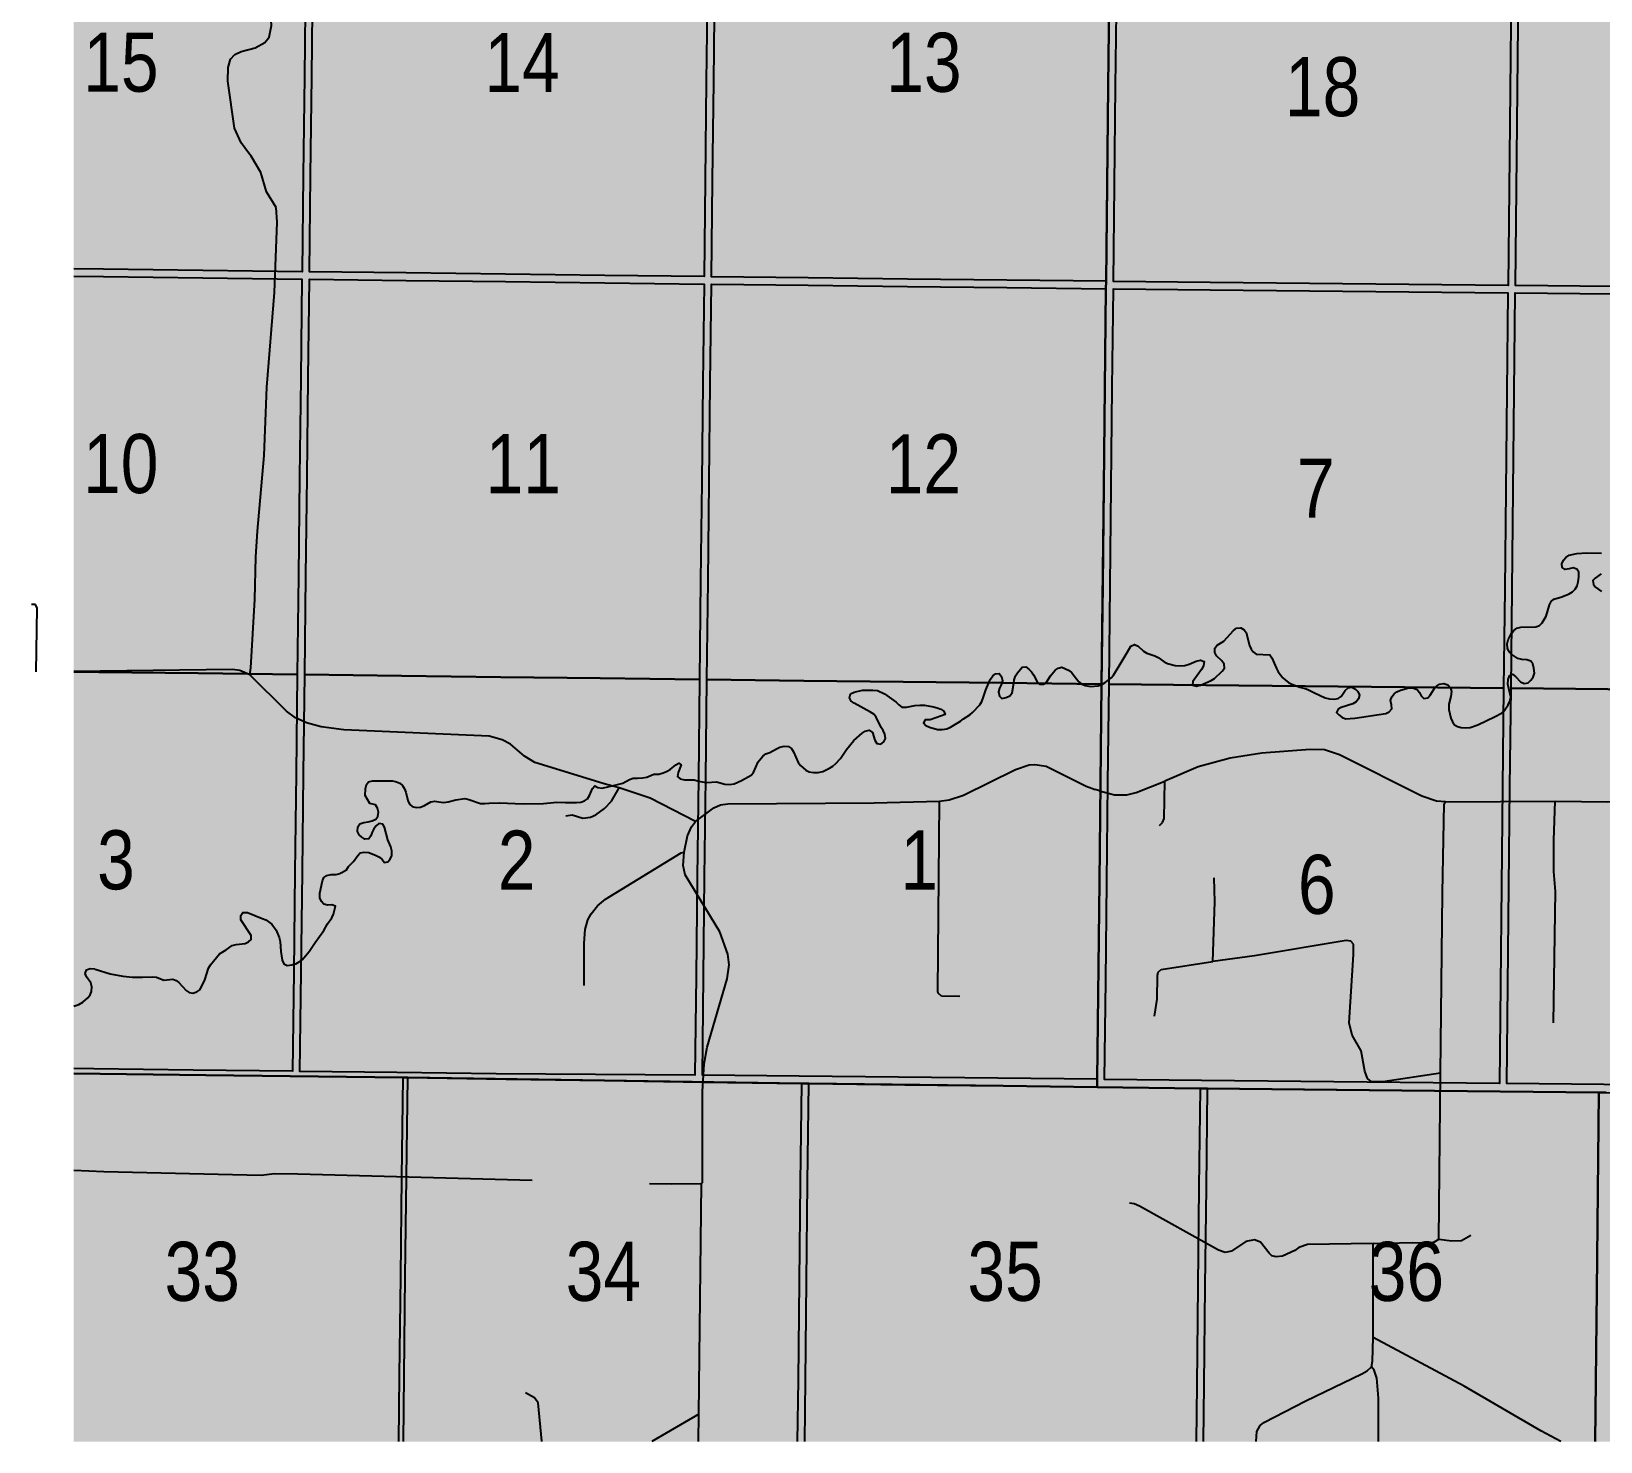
# Model space of a CAD drawing. Extents: x 506959 to 509328, y 6024157 to 6025982.
# Drawn here: x 507468.1 to 507680.6, y 6024157.6 to 6024348.6 of the extents above; entities that cross this region are included whole.
import ezdxf

# ---------------------------------------------------------------- set-up
doc = ezdxf.new("R2010")
doc.units = 0
doc.header["$LTSCALE"] = 5
doc.linetypes.add('DASHED2', pattern=[9.525, 6.35, -3.175])
for name, color, linetype in [('Quarters', 8, 'Continuous'), ('RoadSeg', 57, 'DASHED2'), ('T-WATER', 160, 'Continuous'), ('Townships', 57, 'Continuous')]:
    doc.layers.add(name, color=color, linetype=linetype)
doc.layers.add('ROUTE-MAP-BACKGROUND-H', color=7, linetype='Continuous', true_color=0xf0ebff)
doc.styles.add('120', font='ARIALN.TTF', dxfattribs={"height": 13})

msp = doc.modelspace()

# ---------------------------------------------------------------- hatches: boundary and pattern name
at = {"layer": 'ROUTE-MAP-BACKGROUND-H'}
h = msp.add_hatch(color=256, dxfattribs=at)
h.dxf.hatch_style = 1
h.paths.add_polyline_path([(507473.89, 6024895.85), (508096.49, 6024895.85), (508096.49, 6024157.58), (507473.89, 6024157.58)])

# ---------------------------------------------------------------- linework, layer by layer
at = {"layer": 'Quarters'}
for points in [[(507473.89, 6024369.7), (507478.56, 6024369.64), (507492, 6024369.48), (507505.43, 6024369.31), (507505.27, 6024355.92), (507505.11, 6024342.53), (507504.95, 6024329.14), (507504.8, 6024316.08), (507491.36, 6024316.25), (507477.92, 6024316.41), (507473.89, 6024316.46)], [(507473.89, 6024315.46), (507477.91, 6024315.41), (507491.35, 6024315.24), (507504.79, 6024315.08), (507504.63, 6024301.68), (507504.47, 6024288.29), (507504.31, 6024274.9), (507504.15, 6024261.51), (507490.71, 6024261.67), (507477.27, 6024261.84), (507473.89, 6024261.88)], [(507473.89, 6024261.88), (507477.27, 6024261.84), (507490.71, 6024261.67), (507504.15, 6024261.51), (507503.99, 6024248.12), (507503.84, 6024234.72), (507503.68, 6024221.23), (507503.52, 6024207.75), (507490.07, 6024207.92), (507476.62, 6024208.08), (507473.89, 6024208.12)], [(507473.89, 6024207.45), (507478.43, 6024207.39), (507491.76, 6024207.23), (507505.09, 6024207.07), (507518.43, 6024206.91), (507518.27, 6024193.43), (507518.11, 6024179.94), (507517.96, 6024166.55), (507517.85, 6024157.58)], [(507518.52, 6024157.58), (507518.62, 6024166.55), (507518.78, 6024179.94), (507518.94, 6024193.42), (507519.1, 6024206.9), (507532.42, 6024206.69), (507545.75, 6024206.49), (507559.08, 6024206.29), (507572.41, 6024206.09), (507572.26, 6024192.7), (507572.11, 6024179.31), (507571.96, 6024165.92), (507571.86, 6024157.58)], [(507572.87, 6024157.58), (507572.96, 6024165.91), (507573.11, 6024179.3), (507573.26, 6024192.69), (507573.42, 6024206.08), (507586.41, 6024205.92), (507599.74, 6024205.76), (507613.07, 6024205.6), (507626.4, 6024205.44), (507626.25, 6024192.06), (507626.11, 6024178.67), (507625.96, 6024165.28), (507625.88, 6024157.58)], [(507626.88, 6024157.58), (507626.97, 6024165.27), (507627.11, 6024178.66), (507627.26, 6024192.04), (507627.4, 6024205.43), (507640.4, 6024205.3), (507653.73, 6024205.16), (507667.06, 6024205.03), (507680.39, 6024204.9), (507680.25, 6024191.48), (507680.11, 6024178.06), (507679.96, 6024164.67), (507679.89, 6024157.58)]]:
    msp.add_lwpolyline(points, dxfattribs=at)
for points in [[(507559.39, 6024328.47), (507559.24, 6024315.41), (507545.8, 6024315.58), (507532.35, 6024315.74), (507518.91, 6024315.91), (507505.8, 6024316.07), (507505.96, 6024329.12), (507506.12, 6024342.52), (507506.28, 6024355.91), (507506.43, 6024369.3), (507519.54, 6024369.14), (507532.97, 6024368.97), (507546.41, 6024368.81), (507559.85, 6024368.64), (507559.7, 6024355.25), (507559.54, 6024341.86), (507559.39, 6024328.47)], [(507613.82, 6024327.84), (507613.67, 6024314.78), (507600.23, 6024314.94), (507586.79, 6024315.09), (507573.35, 6024315.25), (507560.24, 6024315.4), (507560.39, 6024328.46), (507560.55, 6024341.85), (507560.7, 6024355.24), (507560.85, 6024368.63), (507573.95, 6024368.48), (507587.39, 6024368.33), (507600.82, 6024368.17), (507614.26, 6024368.01), (507614.11, 6024354.62), (507613.96, 6024341.23), (507613.82, 6024327.84)], [(507668.24, 6024327.28), (507668.1, 6024314.23), (507654.66, 6024314.36), (507641.22, 6024314.5), (507627.78, 6024314.64), (507614.68, 6024314.77), (507614.82, 6024327.83), (507614.97, 6024341.22), (507615.12, 6024354.61), (507615.26, 6024368), (507628.37, 6024367.87), (507641.8, 6024367.73), (507655.24, 6024367.6), (507668.67, 6024367.46), (507668.53, 6024354.07), (507668.38, 6024340.68), (507668.24, 6024327.28)], [(507722.66, 6024326.74), (507722.53, 6024313.68), (507709.09, 6024313.81), (507695.65, 6024313.95), (507682.21, 6024314.08), (507669.1, 6024314.22), (507669.24, 6024327.27), (507669.39, 6024340.67), (507669.53, 6024354.06), (507669.67, 6024367.45), (507682.78, 6024367.32), (507696.21, 6024367.18), (507709.65, 6024367.05), (507723.08, 6024366.91), (507722.94, 6024353.52), (507722.8, 6024340.13), (507722.66, 6024326.74)], [(507558.77, 6024274.23), (507558.62, 6024260.84), (507545.17, 6024261), (507531.72, 6024261.17), (507518.27, 6024261.33), (507505.16, 6024261.49), (507505.32, 6024274.89), (507505.47, 6024288.28), (507505.63, 6024301.67), (507505.79, 6024315.06), (507518.9, 6024314.9), (507532.34, 6024314.74), (507545.79, 6024314.57), (507559.23, 6024314.41), (507559.08, 6024301.01), (507558.92, 6024287.62), (507558.77, 6024274.23)], [(507613.07, 6024260.21), (507599.62, 6024260.36), (507586.18, 6024260.52), (507572.73, 6024260.67), (507559.62, 6024260.83), (507559.77, 6024274.22), (507559.93, 6024287.61), (507560.08, 6024301), (507560.23, 6024314.39), (507573.34, 6024314.24), (507586.78, 6024314.09), (507600.22, 6024313.93), (507613.66, 6024313.78), (507613.51, 6024300.39), (507613.36, 6024286.99), (507613.22, 6024273.6), (507613.07, 6024260.21)], [(507667.66, 6024273.05), (507667.51, 6024259.65), (507654.07, 6024259.79), (507640.63, 6024259.93), (507627.18, 6024260.07), (507614.07, 6024260.2), (507614.22, 6024273.59), (507614.37, 6024286.98), (507614.52, 6024300.38), (507614.67, 6024313.77), (507627.77, 6024313.63), (507641.21, 6024313.5), (507654.65, 6024313.36), (507668.09, 6024313.22), (507667.95, 6024299.83), (507667.8, 6024286.44), (507667.66, 6024273.05)], [(507722.1, 6024272.5), (507721.96, 6024259.11), (507708.52, 6024259.24), (507695.07, 6024259.38), (507681.63, 6024259.51), (507668.52, 6024259.64), (507668.66, 6024273.04), (507668.81, 6024286.43), (507668.95, 6024299.82), (507669.09, 6024313.21), (507682.2, 6024313.08), (507695.64, 6024312.94), (507709.08, 6024312.81), (507722.52, 6024312.68), (507722.38, 6024299.28), (507722.24, 6024285.89), (507722.1, 6024272.5)], [(507558.16, 6024220.64), (507558, 6024207.23), (507544.54, 6024207.32), (507531.08, 6024207.4), (507517.63, 6024207.57), (507504.52, 6024207.73), (507504.68, 6024221.22), (507504.84, 6024234.71), (507505, 6024248.1), (507505.16, 6024261.49), (507518.27, 6024261.33), (507531.72, 6024261.17), (507545.17, 6024261), (507558.62, 6024260.84), (507558.46, 6024247.45), (507558.31, 6024234.05), (507558.16, 6024220.64)], [(507613.07, 6024260.21), (507612.92, 6024246.82), (507612.77, 6024233.43), (507612.62, 6024220.05), (507612.48, 6024206.67), (507599.03, 6024206.81), (507585.57, 6024206.94), (507572.12, 6024207.08), (507559.01, 6024207.22), (507559.16, 6024220.63), (507559.31, 6024234.04), (507559.47, 6024247.43), (507559.62, 6024260.83), (507572.73, 6024260.67), (507586.18, 6024260.52), (507599.62, 6024260.36), (507613.07, 6024260.21)], [(507667.08, 6024219.49), (507666.94, 6024206.1), (507653.49, 6024206.24), (507640.04, 6024206.38), (507626.59, 6024206.52), (507613.48, 6024206.65), (507613.63, 6024220.04), (507613.78, 6024233.42), (507613.92, 6024246.81), (507614.07, 6024260.2), (507627.18, 6024260.07), (507640.63, 6024259.93), (507654.07, 6024259.79), (507667.51, 6024259.65), (507667.37, 6024246.26), (507667.23, 6024232.87), (507667.08, 6024219.49)], [(507721.54, 6024218.93), (507721.4, 6024205.54), (507707.96, 6024205.68), (507694.51, 6024205.82), (507681.06, 6024205.95), (507667.94, 6024206.09), (507668.09, 6024219.47), (507668.23, 6024232.86), (507668.37, 6024246.25), (507668.52, 6024259.64), (507681.63, 6024259.51), (507695.07, 6024259.38), (507708.52, 6024259.24), (507721.96, 6024259.11), (507721.82, 6024245.72), (507721.68, 6024232.32), (507721.54, 6024218.93)]]:
    msp.add_lwpolyline(points, close=True, dxfattribs=at)
at = {"layer": 'RoadSeg'}
for p, q in [((507497.92, 6024331.72), (507497.55, 6024332.19)), ((507545.7, 6024246.7), (507544.97, 6024246.94)), ((507547.73, 6024246.14), (507545.7, 6024246.7)), ((507612.8, 6024245.74), (507612.2, 6024245.94)), ((507659.62, 6024244.24), (507674.47, 6024244.34)), ((507658.72, 6024185.03), (507658.96, 6024207.48)), ((507558.52, 6024161.32), (507558.89, 6024192.53)), ((507649.83, 6024171.68), (507649.83, 6024184.43))]:
    msp.add_line(p, q, dxfattribs=at)
for points in [[(507497.55, 6024332.19), (507496.55, 6024333.52), (507495.65, 6024335.52), (507494.75, 6024341.91), (507494.79, 6024343.74), (507495.12, 6024344.87), (507495.69, 6024345.51), (507496.55, 6024345.9), (507498.45, 6024346.4), (507499.75, 6024347.14), (507500.35, 6024347.87), (507500.65, 6024349.43), (507500.28, 6024355.3), (507499.88, 6024356.33), (507498.38, 6024358.56), (507497.65, 6024360.39), (507497.25, 6024362.02), (507497.18, 6024362.72), (507497.35, 6024363.65), (507497.82, 6024364.62)], [(507497.72, 6024261.46), (507497.88, 6024262.42), (507498.42, 6024271.65), (507498.55, 6024277.47), (507498.75, 6024280.94), (507499.65, 6024291.16), (507500.01, 6024300.42), (507501.08, 6024313.27), (507501.41, 6024322.8), (507501.28, 6024324.76), (507499.98, 6024326.89), (507499.21, 6024329.52), (507497.92, 6024331.72)], [(507468.81, 6024261.86), (507468.95, 6024270.51), (507468.71, 6024270.98), (507468.15, 6024271.01)], [(507497.72, 6024261.46), (507496.38, 6024262.06), (507495.39, 6024262.19), (507473.89, 6024261.92)], [(507674.47, 6024244.34), (507681.6, 6024244.24), (507691.62, 6024244.47), (507692.19, 6024244.27), (507696.18, 6024244.27), (507700.31, 6024244.31), (507700.95, 6024244.47), (507701.51, 6024245.11), (507701.61, 6024245.57), (507701.61, 6024255.93), (507701.75, 6024258.06), (507702.28, 6024260.29), (507702.84, 6024261.09), (507703.64, 6024261.79)], [(507544.97, 6024246.94), (507536.34, 6024249.57), (507534.91, 6024250.43), (507533.01, 6024252.07), (507531.88, 6024252.66), (507530.12, 6024253.16), (507510.47, 6024254.03), (507507.37, 6024254.43), (507505.41, 6024254.96), (507503.91, 6024255.66), (507502.68, 6024256.56), (507497.72, 6024261.46)], [(507659.62, 6024244.24), (507658.42, 6024244.34), (507656.42, 6024245.01), (507645.27, 6024250.63), (507643.27, 6024251.3), (507641.31, 6024251.37), (507634.75, 6024250.83), (507630.48, 6024250.17), (507626.15, 6024249), (507621.63, 6024247.07)], [(507591.12, 6024244.37), (507592.42, 6024244.54), (507594.35, 6024245.17), (507601.41, 6024248.64), (507603.28, 6024249.27), (507604.01, 6024249.33), (507605.58, 6024249.07), (507610.97, 6024246.4), (507612.2, 6024245.94)], [(507612.8, 6024245.74), (507614.83, 6024245.21), (507616.5, 6024245.21), (507617.76, 6024245.51), (507621.63, 6024247.07)], [(507620.93, 6024241.04), (507621.33, 6024241.44), (507621.56, 6024242.01), (507621.63, 6024247.07)], [(507540.51, 6024242.38), (507541.37, 6024242.48), (507542.84, 6024242.04), (507543.87, 6024242.18), (507544.57, 6024242.48), (507545.77, 6024243.34), (507546.7, 6024244.37), (507547.73, 6024246.14)], [(507558.06, 6024241.58), (507551.93, 6024244.77), (507547.73, 6024246.14)], [(507558.06, 6024241.58), (507560.55, 6024243.44), (507561.45, 6024243.84), (507562.45, 6024244.01), (507582.27, 6024244.14), (507591.12, 6024244.37)], [(507593.85, 6024217.87), (507591.39, 6024217.93), (507590.92, 6024218.33), (507590.89, 6024218.57), (507591.12, 6024244.37)], [(507658.96, 6024207.48), (507659.22, 6024231.92), (507659.45, 6024244.01), (507659.62, 6024244.24)], [(507674.27, 6024214.3), (507674.51, 6024232.09), (507674.31, 6024234.82), (507674.31, 6024239.08), (507674.47, 6024244.34)], [(507556.56, 6024237.45), (507556.99, 6024239.64), (507557.52, 6024240.88), (507558.06, 6024241.58)], [(507543, 6024219.36), (507543, 6024225.09), (507543.14, 6024226.96), (507543.5, 6024228.29), (507543.94, 6024229.09), (507544.8, 6024230.15), (507545.9, 6024231.05), (507556.12, 6024237.35), (507556.56, 6024237.45)], [(507558.89, 6024192.53), (507559.02, 6024192.66), (507559.02, 6024205.01), (507559.25, 6024208.78), (507559.65, 6024211.01), (507562.35, 6024220.3), (507562.65, 6024222.16), (507562.45, 6024223.63), (507561.35, 6024226.66), (507556.69, 6024234.35), (507556.42, 6024235.65), (507556.56, 6024237.45)], [(507628.15, 6024222.63), (507628.39, 6024230.72), (507628.32, 6024233.98)], [(507658.96, 6024207.48), (507651.16, 6024206.34), (507649.56, 6024206.38), (507649.07, 6024206.78), (507648.73, 6024207.78), (507648.23, 6024210.51), (507647, 6024212.64), (507646.6, 6024214.3), (507647.2, 6024223.59), (507647.17, 6024224.96), (507646.8, 6024225.36), (507646.2, 6024225.46), (507633.78, 6024223.39), (507628.15, 6024222.63)], [(507620.23, 6024215.24), (507620.59, 6024217.53), (507620.63, 6024220.73), (507620.73, 6024221.16), (507621.13, 6024221.56), (507628.15, 6024222.63)], [(507473.89, 6024194.36), (507477.94, 6024194.16), (507499.25, 6024193.69), (507501.08, 6024193.89), (507504.24, 6024193.86), (507554.76, 6024192.49), (507558.89, 6024192.53)], [(507649.83, 6024184.43), (507640.94, 6024184.3), (507639.77, 6024183.87), (507639.24, 6024183.47), (507637.58, 6024182.7), (507636.71, 6024182.6), (507636.14, 6024182.73), (507635.74, 6024183.1), (507634.58, 6024184.6), (507633.78, 6024184.9), (507632.58, 6024184.67), (507630.65, 6024183.4), (507629.78, 6024183.2), (507628.89, 6024183.5), (507618.2, 6024189.46), (507617.5, 6024189.79), (507616.86, 6024189.89)], [(507658.72, 6024185.03), (507660.49, 6024184.77), (507661.79, 6024184.83), (507663.08, 6024185.53)], [(507649.83, 6024184.43), (507655.19, 6024184.57), (507657.49, 6024184.47), (507658.16, 6024184.63), (507658.72, 6024185.03)], [(507649.6, 6024167.72), (507649.76, 6024168.48), (507649.83, 6024171.68)], [(507675.26, 6024157.58), (507672.54, 6024159.06), (507662.15, 6024165.09), (507649.83, 6024171.68)], [(507633.99, 6024157.58), (507634.08, 6024158.93), (507634.55, 6024159.76), (507635.05, 6024160.19), (507640.74, 6024163.12), (507648.3, 6024166.75), (507649.03, 6024167.15), (507649.6, 6024167.72)], [(507650.55, 6024157.58), (507650.56, 6024163.45), (507650.36, 6024166.18), (507649.96, 6024167.25), (507649.6, 6024167.72)], [(507537.29, 6024157.58), (507537.28, 6024157.63), (507536.78, 6024162.85), (507536.28, 6024163.52), (507535.05, 6024164.19)], [(507558.52, 6024161.32), (507552.16, 6024157.58)], [(507558.46, 6024157.58), (507558.52, 6024161.32)]]:
    msp.add_lwpolyline(points, dxfattribs=at)
at = {"layer": 'T-WATER', "linetype": 'Continuous'}
for points in [[(507473.89, 6024216.56), (507474.59, 6024216.79), (507475.13, 6024217.12), (507475.78, 6024217.71), (507476.09, 6024218.1), (507476.3, 6024218.57), (507476.35, 6024219.19), (507476.21, 6024219.73), (507475.62, 6024220.53), (507475.41, 6024221), (507475.62, 6024221.48), (507476.09, 6024221.68), (507476.73, 6024221.62), (507476.78, 6024221.61), (507478.82, 6024220.96), (507480.55, 6024220.62), (507481.82, 6024220.5), (507483.2, 6024220.49), (507484.51, 6024220.57), (507485.11, 6024220.49), (507486.08, 6024220.11), (507487.28, 6024220.25), (507487.73, 6024220.06), (507488.12, 6024219.78), (507489.12, 6024218.71), (507489.5, 6024218.43), (507490.02, 6024218.32), (507490.54, 6024218.5), (507490.94, 6024218.78), (507491.2, 6024219.2), (507491.65, 6024220.13), (507492.14, 6024221.72), (507492.41, 6024222.16), (507493.62, 6024223.68), (507494.51, 6024224.2), (507495.33, 6024224.79), (507495.86, 6024224.94), (507497.09, 6024225.07), (507497.54, 6024225.29), (507497.89, 6024225.63), (507497.92, 6024226.17), (507496.53, 6024228.29), (507496.5, 6024228.87), (507496.79, 6024229.28), (507497.39, 6024229.25), (507499.39, 6024228.47), (507499.89, 6024228.26), (507500.71, 6024227.69), (507501.28, 6024226.89), (507501.71, 6024225.88), (507501.85, 6024225.34), (507501.91, 6024224), (507502.1, 6024222.81), (507502.34, 6024222.33), (507502.79, 6024222.09), (507503.43, 6024222.17), (507503.69, 6024222.25), (507503.95, 6024222.32), (507504.42, 6024222.57), (507504.7, 6024222.77), (507504.83, 6024222.87), (507505.78, 6024223.98), (507506.56, 6024225.21), (507507.74, 6024226.82), (507508.24, 6024227.73), (507508.83, 6024228.55), (507509.07, 6024229.02), (507509.31, 6024230.12), (507508.85, 6024230.32), (507508.24, 6024230.24), (507507.74, 6024230.41), (507507.41, 6024230.77), (507507.21, 6024231.26), (507507.21, 6024231.87), (507507.57, 6024233.54), (507507.77, 6024234.01), (507508.17, 6024234.28), (507508.73, 6024234.4), (507509.41, 6024234.41), (507509.97, 6024234.56), (507510.11, 6024234.65), (507510.81, 6024235.06), (507511.11, 6024235.48), (507511.76, 6024236.19), (507512.33, 6024237.01), (507512.68, 6024237.33), (507513.23, 6024237.46), (507513.83, 6024237.38), (507514.82, 6024236.98), (507515.29, 6024236.74), (507515.66, 6024236.43), (507515.95, 6024236.06), (507516.42, 6024236.11), (507516.75, 6024236.49), (507516.95, 6024236.99), (507516.96, 6024237.63), (507516.81, 6024238.15), (507516.41, 6024239.13), (507515.96, 6024240.81), (507515.72, 6024241.22), (507515.21, 6024241.32), (507514.83, 6024241.01), (507514.53, 6024240.62), (507514.29, 6024240.16), (507514.13, 6024239.65), (507513.84, 6024239.25), (507513.31, 6024239.21), (507512.9, 6024239.48), (507512.55, 6024239.81), (507512.31, 6024240.23), (507512.35, 6024240.86), (507512.64, 6024241.27), (507513.15, 6024241.44), (507513.75, 6024241.53), (507514.28, 6024241.68), (507514.77, 6024241.89), (507515.08, 6024242.28), (507515.15, 6024242.86), (507515.03, 6024243.41), (507514.76, 6024243.83), (507513.99, 6024244.03), (507513.33, 6024245.11), (507513.4, 6024246.01), (507513.51, 6024246.59), (507513.81, 6024246.96), (507514.35, 6024247.1), (507517.03, 6024247.12), (507517.57, 6024246.99), (507518.05, 6024246.8), (507518.41, 6024246.48), (507518.68, 6024246.03), (507518.86, 6024245.55), (507519.13, 6024244.42), (507519.34, 6024243.94), (507519.69, 6024243.62), (507520.24, 6024243.48), (507520.86, 6024243.55), (507521.37, 6024243.75), (507522.25, 6024244.24), (507522.79, 6024244.36), (507523.33, 6024244.24), (507523.93, 6024244.18), (507524.57, 6024244.27), (507525.64, 6024244.55), (507526.82, 6024244.69), (507527.4, 6024244.56), (507528.95, 6024244.05), (507529.56, 6024244.02), (507530.15, 6024244.1), (507531.5, 6024244.12), (507531.52, 6024244.12), (507534.73, 6024243.99), (507537.5, 6024244.02), (507539.28, 6024244.22), (507540.49, 6024244.18), (507541.16, 6024244.16), (507541.96, 6024244.17), (507542.57, 6024244.23), (507543.05, 6024244.4), (507543.44, 6024244.68), (507543.73, 6024245.11), (507544.13, 6024246.07), (507544.43, 6024246.44), (507544.85, 6024246.21), (507545.43, 6024246.13), (507547.16, 6024246.5), (507548.22, 6024246.79), (507549.12, 6024247.27), (507549.64, 6024247.46), (507550.24, 6024247.47), (507550.9, 6024247.49), (507551.47, 6024247.6), (507552.42, 6024248.01), (507553.09, 6024248.02), (507553.68, 6024248.17), (507554.17, 6024248.35), (507554.63, 6024248.62), (507555.4, 6024249.26), (507555.83, 6024249.49), (507556.12, 6024249.25), (507555.72, 6024248.25), (507555.65, 6024247.71), (507556.01, 6024247.37), (507556.57, 6024247.25), (507557.91, 6024247.22), (507558.46, 6024247.08), (507559, 6024246.95), (507559.46, 6024246.9), (507559.61, 6024246.89), (507560.93, 6024246.95), (507562.04, 6024246.64), (507562.69, 6024246.6), (507563.32, 6024246.69), (507564.31, 6024247.13), (507565.61, 6024247.88), (507565.92, 6024248.25), (507566.58, 6024249.7), (507567.18, 6024250.45), (507567.6, 6024250.74), (507568.12, 6024250.93), (507569.04, 6024251.45), (507569.51, 6024251.66), (507570.07, 6024251.8), (507570.68, 6024251.77), (507571.08, 6024251.48), (507571.35, 6024251.02), (507571.98, 6024249.6), (507572.29, 6024249.19), (507573.02, 6024248.56), (507573.46, 6024248.32), (507574.06, 6024248.24), (507574.7, 6024248.25), (507575.3, 6024248.39), (507576.24, 6024248.83), (507576.68, 6024249.11), (507577.06, 6024249.43), (507577.71, 6024250.15), (507578.53, 6024251.37), (507579.5, 6024252.55), (507580.63, 6024253.58), (507581.07, 6024253.85), (507581.61, 6024253.96), (507582.04, 6024253.67), (507582.38, 6024252.62), (507582.64, 6024252.15), (507583.19, 6024252.09), (507583.59, 6024252.37), (507583.8, 6024252.83), (507583.71, 6024253.42), (507583.5, 6024253.92), (507583.21, 6024254.35), (507582.55, 6024255.75), (507582.22, 6024256.12), (507581.78, 6024256.4), (507579.57, 6024257.64), (507579.16, 6024257.91), (507578.93, 6024258.35), (507579.08, 6024258.87), (507579.54, 6024259.12), (507580.71, 6024259.37), (507582.1, 6024259.39), (507582.7, 6024259.32), (507583.68, 6024258.9), (507585.27, 6024257.76), (507585.61, 6024257.39), (507586, 6024257.1), (507586.14, 6024257.1), (507586.64, 6024257.09), (507587.77, 6024257.33), (507588.44, 6024257.36), (507589.1, 6024257.34), (507590.29, 6024257.14), (507590.82, 6024256.99), (507591.29, 6024256.8), (507591.71, 6024256.52), (507591.87, 6024256.1), (507591.39, 6024255.89), (507589.85, 6024255.38), (507589.19, 6024255.37), (507588.94, 6024254.97), (507589.26, 6024254.61), (507589.75, 6024254.37), (507590.84, 6024254.08), (507591.46, 6024254.05), (507592.11, 6024254.13), (507592.59, 6024254.37), (507593.94, 6024255.18), (507594.35, 6024255.5), (507595.22, 6024256.03), (507595.59, 6024256.35), (507596.56, 6024257.42), (507596.84, 6024257.87), (507597.05, 6024258.35), (507597.38, 6024259.45), (507597.78, 6024260.38), (507597.79, 6024260.42), (507598.03, 6024260.9), (507598.33, 6024261.31), (507598.68, 6024261.62), (507599.19, 6024261.64), (507599.5, 6024261.22), (507599.63, 6024260.65), (507599.55, 6024260.36), (507599.48, 6024260.11), (507599.24, 6024259.68), (507599.11, 6024259.15), (507599.22, 6024258.57), (507599.58, 6024258.27), (507600.16, 6024258.38), (507600.62, 6024258.64), (507600.95, 6024259.03), (507601.18, 6024260.34), (507601.25, 6024260.8), (507601.43, 6024261.31), (507601.69, 6024261.75), (507602.31, 6024262.5), (507602.83, 6024262.55), (507603.22, 6024262.25), (507603.56, 6024261.88), (507603.85, 6024261.47), (507604.34, 6024260.52), (507604.56, 6024260.31), (507604.68, 6024260.19), (507605.22, 6024260.18), (507605.38, 6024260.3), (507605.61, 6024260.47), (507606.15, 6024261.35), (507606.8, 6024262.08), (507607.18, 6024262.39), (507607.7, 6024262.52), (507608.67, 6024262.06), (507609.05, 6024261.74), (507610, 6024260.53), (507610.35, 6024260.24), (507610.38, 6024260.21), (507610.83, 6024260.01), (507611.58, 6024259.88), (507612.6, 6024259.98), (507613.07, 6024260.16), (507613.09, 6024260.16), (507613.53, 6024260.42), (507614.08, 6024260.84), (507614.36, 6024261.04), (507614.67, 6024261.42), (507615.46, 6024262.67), (507615.97, 6024263.6), (507616.54, 6024264.47), (507617.04, 6024265.36), (507617.53, 6024265.58), (507618.01, 6024265.35), (507618.74, 6024264.66), (507619.2, 6024264.41), (507620.27, 6024264.06), (507620.72, 6024263.81), (507621.53, 6024263.24), (507622, 6024263), (507623.05, 6024262.71), (507623.72, 6024262.68), (507624.36, 6024262.74), (507624.91, 6024262.92), (507625.86, 6024263.32), (507626.44, 6024263.45), (507626.95, 6024263.25), (507626.86, 6024262.67), (507626.6, 6024262.2), (507625.4, 6024260.58), (507625.39, 6024260.08), (507625.44, 6024260.07), (507625.9, 6024259.92), (507626.46, 6024260.05), (507626.47, 6024260.06), (507627.9, 6024260.69), (507628.34, 6024260.95), (507629.4, 6024261.97), (507629.7, 6024262.38), (507629.66, 6024262.93), (507629.35, 6024263.35), (507628.64, 6024264.05), (507628.41, 6024264.49), (507628.42, 6024265.1), (507628.73, 6024265.49), (507629.61, 6024266.03), (507630.95, 6024267.45), (507631.35, 6024267.77), (507631.9, 6024267.84), (507632.37, 6024267.57), (507632.66, 6024267.18), (507633.08, 6024265.46), (507633.32, 6024264.96), (507633.6, 6024264.56), (507634.01, 6024264.28), (507635.84, 6024264.16), (507636.11, 6024263.77), (507636.73, 6024262.33), (507636.99, 6024261.86), (507637.63, 6024261.08), (507637.99, 6024260.73), (507638.37, 6024260.43), (507638.85, 6024260.2), (507639.54, 6024259.94), (507639.9, 6024259.8), (507640.62, 6024259.6), (507640.98, 6024259.5), (507641.88, 6024259.01), (507643.36, 6024258.35), (507643.91, 6024258.22), (507644.55, 6024258.19), (507645.12, 6024258.27), (507645.5, 6024258.55), (507646.06, 6024259.36), (507646.44, 6024259.7), (507646.97, 6024259.78), (507647.45, 6024259.54), (507647.78, 6024259.2), (507648, 6024258.73), (507647.85, 6024258.2), (507647.53, 6024257.81), (507647.11, 6024257.52), (507645.5, 6024257.06), (507645.08, 6024256.8), (507644.86, 6024256.38), (507645.19, 6024256.03), (507645.6, 6024255.72), (507646.09, 6024255.52), (507647.38, 6024255.58), (507651.55, 6024256.24), (507652.03, 6024256.47), (507652.35, 6024256.86), (507652.32, 6024257.42), (507652.18, 6024257.97), (507652.36, 6024258.47), (507652.69, 6024258.87), (507653.06, 6024259.16), (507653.54, 6024259.4), (507654.66, 6024259.7), (507655.31, 6024259.67), (507655.8, 6024259.46), (507656.13, 6024259.08), (507656.35, 6024258.6), (507656.71, 6024258.26), (507657.25, 6024258.36), (507657.57, 6024258.73), (507658.1, 6024259.58), (507658.25, 6024259.74), (507658.42, 6024259.94), (507658.84, 6024260.2), (507659.42, 6024260.28), (507659.97, 6024260.13), (507660.29, 6024259.77), (507660.3, 6024259.72), (507660.43, 6024259.2), (507660.36, 6024258.55), (507660.08, 6024257.47), (507660.1, 6024256.76), (507660.35, 6024255.61), (507660.57, 6024255.09), (507660.84, 6024254.69), (507661.26, 6024254.48), (507661.77, 6024254.32), (507662.38, 6024254.29), (507662.99, 6024254.35), (507664, 6024254.7), (507666.38, 6024255.8), (507667.24, 6024256.28), (507667.48, 6024256.52), (507667.57, 6024256.61), (507668.13, 6024257.41), (507668.33, 6024257.88), (507668.47, 6024258.44), (507668.09, 6024260.18), (507668.13, 6024260.83), (507668.31, 6024261.34), (507668.54, 6024261.45), (507668.73, 6024261.54), (507669.12, 6024261.24), (507669.79, 6024260.5), (507670.28, 6024260.28), (507670.83, 6024260.4), (507671.21, 6024260.76), (507671.5, 6024261.16), (507671.67, 6024261.7), (507671.61, 6024262.35), (507671.48, 6024262.94), (507671.17, 6024263.33), (507670.64, 6024263.48), (507669.99, 6024263.53), (507669.44, 6024263.67), (507668.6, 6024264.21), (507668.57, 6024264.24), (507668.24, 6024264.58), (507668.02, 6024265.08), (507667.97, 6024265.68), (507668.12, 6024266.2), (507668.58, 6024267.09), (507668.6, 6024267.12), (507668.91, 6024267.47), (507669.29, 6024267.78), (507669.85, 6024267.93), (507671.87, 6024267.98), (507672.36, 6024268.17), (507672.73, 6024268.53), (507673.26, 6024269.4), (507673.74, 6024270.94), (507673.95, 6024271.42), (507674.32, 6024271.73), (507675.4, 6024272.03), (507676.4, 6024272.43), (507676.85, 6024272.7), (507677.21, 6024273.06), (507677.48, 6024273.51), (507677.62, 6024274.08), (507677.68, 6024274.71), (507677.67, 6024275.37), (507677.41, 6024275.8), (507676.93, 6024275.98), (507676.4, 6024275.82), (507675.84, 6024275.73), (507675.43, 6024275.99), (507675.38, 6024276.51), (507675.6, 6024277), (507675.91, 6024277.37), (507676.4, 6024277.69), (507677.44, 6024277.91), (507678.73, 6024277.98), (507680.75, 6024277.96)], [(507680.72, 6024275.13), (507679.89, 6024274.58), (507679.57, 6024274.23), (507679.66, 6024273.72), (507679.96, 6024273.35), (507680.78, 6024272.77)]]:
    msp.add_lwpolyline(points, dxfattribs=at)
at = {"layer": 'Townships'}
for points in [[(507614.26, 6024368.01), (507613.96, 6024341.23), (507613.67, 6024314.78), (507613.66, 6024313.78), (507613.36, 6024286.99), (507613.07, 6024260.21), (507612.77, 6024233.43), (507612.48, 6024206.67), (507612.46, 6024205.6), (507599.74, 6024205.76), (507573.42, 6024206.08), (507572.41, 6024206.09), (507545.75, 6024206.49), (507519.1, 6024206.9), (507518.43, 6024206.91), (507491.76, 6024207.23), (507473.89, 6024207.45)], [(507681.39, 6024204.89), (507680.39, 6024204.9), (507653.73, 6024205.16), (507627.4, 6024205.43), (507626.4, 6024205.44), (507612.46, 6024205.6), (507612.48, 6024206.67), (507612.77, 6024233.43), (507613.07, 6024260.21), (507613.36, 6024286.99), (507613.66, 6024313.78), (507613.67, 6024314.78), (507613.96, 6024341.23), (507614.26, 6024368.01)], [(507473.89, 6024207.45), (507491.76, 6024207.23), (507518.43, 6024206.91), (507519.1, 6024206.9), (507545.75, 6024206.49), (507572.41, 6024206.09), (507573.42, 6024206.08), (507599.74, 6024205.76), (507612.46, 6024205.6), (507626.4, 6024205.44), (507627.4, 6024205.43), (507653.73, 6024205.16), (507680.39, 6024204.9), (507680.11, 6024178.06), (507679.89, 6024157.58)], [(507679.89, 6024157.58), (507680.11, 6024178.06), (507680.39, 6024204.9), (507681.39, 6024204.89), (507707.74, 6024204.63), (507734.42, 6024204.37), (507735.42, 6024204.37), (507761.82, 6024204.27), (507788.48, 6024204.01), (507789.15, 6024204), (507815.82, 6024203.74), (507842.48, 6024203.48), (507843.15, 6024203.47), (507869.81, 6024203.13), (507896.47, 6024202.78), (507897.47, 6024202.77), (507923.8, 6024202.51), (507939.35, 6024202.36), (507950.46, 6024202.25), (507951.46, 6024202.24), (507977.79, 6024202.02), (508004.45, 6024201.79), (508004.22, 6024174.78), (508004.08, 6024157.58)]]:
    msp.add_lwpolyline(points, dxfattribs=at)

# ---------------------------------------------------------------- texts
at = {"layer": 'RoadSeg', "style": '120'}
for s, height, p in [('15', 8.004, (507475.18, 6024340.47)), ('14', 8.004, (507529.5, 6024340.43)), ('13', 8.004, (507583.91, 6024340.45)), ('18', 8.004, (507637.9, 6024337.15)), ('10', 8.004, (507475.15, 6024286.09)), ('11', 8.004, (507529.66, 6024286.07)), ('12', 8.004, (507583.84, 6024286.05)), ('7', 8, (507639.52, 6024282.76)), ('3', 8, (507477.05, 6024232.4)), ('2', 8, (507531.31, 6024232.36)), ('1', 8, (507585.82, 6024232.38)), ('6', 8, (507639.66, 6024229.08)), ('33', 8.004, (507486.18, 6024176.65)), ('34', 8.004, (507540.5, 6024176.65)), ('35', 8.004, (507594.9, 6024176.65)), ('36', 8.004, (507649.24, 6024176.64))]:
    msp.add_text(s, height=height, dxfattribs=at).set_placement(p)

doc.saveas('drawing.dxf')
